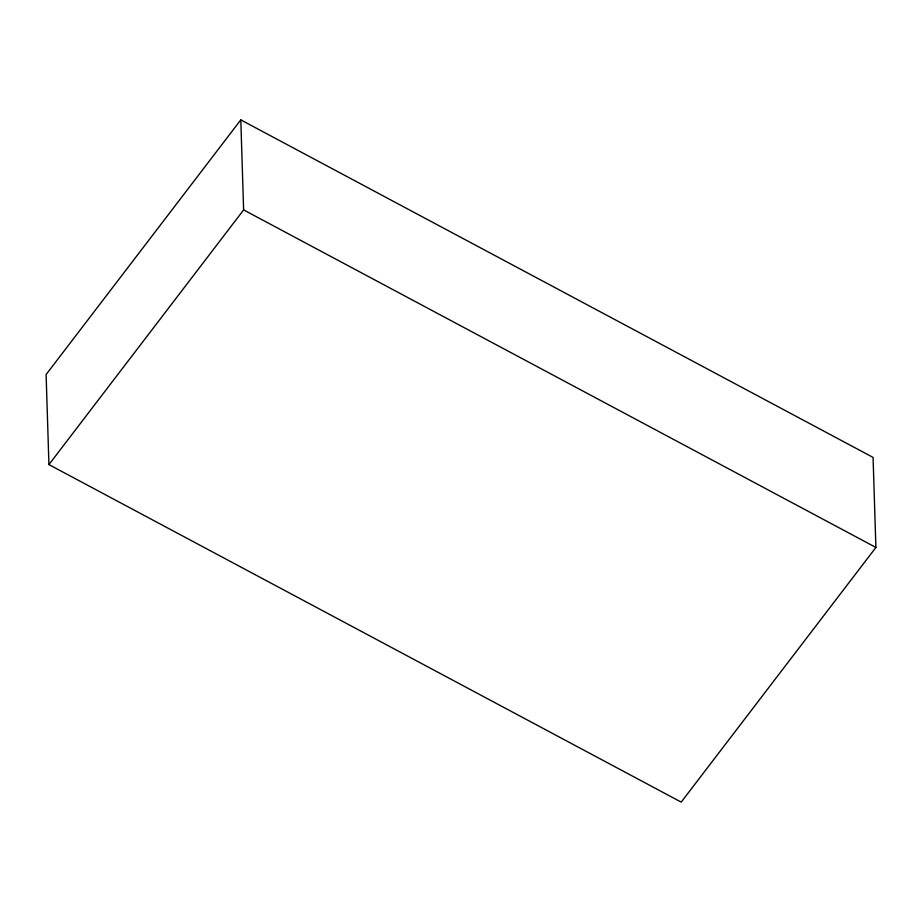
<?xml version="1.0" encoding="UTF-8"?>
<svg xmlns="http://www.w3.org/2000/svg" width="922" height="922" viewBox="0 0 922 922"><rect width="100%" height="100%" fill="white"/><g stroke="black" fill="none" stroke-linecap="round" stroke-linejoin="round"><path stroke-width="1.38" d="M240.792 119.883L46.1 374.551L48.935 464.596L681.208 802.117L875.9 547.449L873.065 457.404L240.792 119.883L243.627 209.916L48.935 464.596M243.627 209.916L875.9 547.449"/></g></svg>
